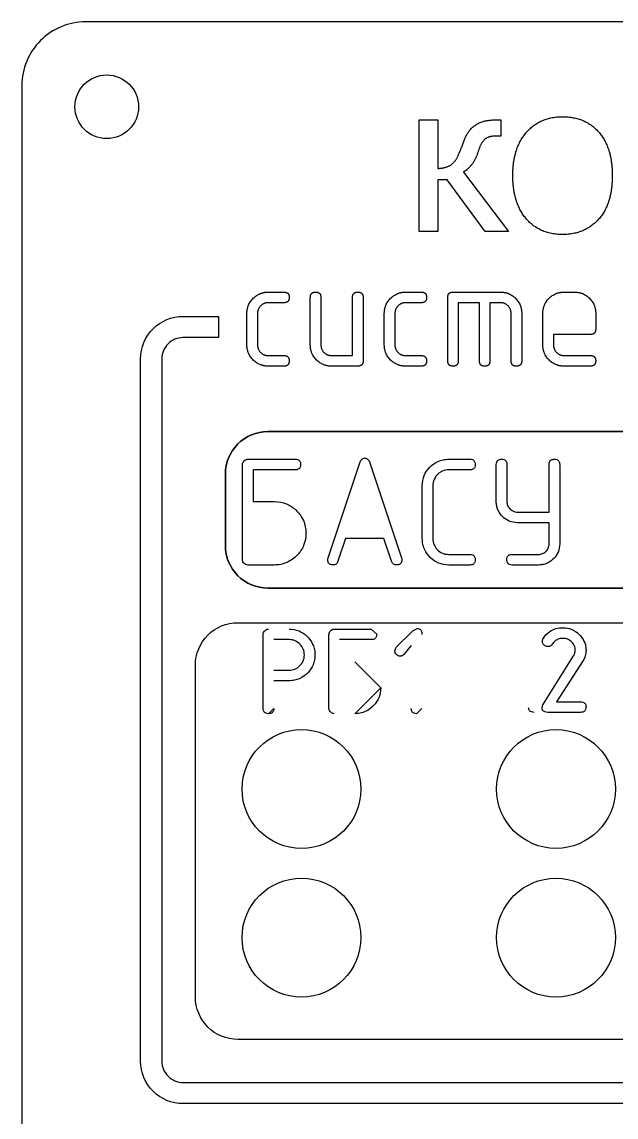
# Model space of a CAD drawing. Header units: millimetres. Extents: x -35 to 35, y -112 to 112.
# Drawn here: x -35 to -7, y 59.9 to 111.5 of the extents above; entities that cross this region are included whole.
import ezdxf

# ---------------------------------------------------------------- set-up
doc = ezdxf.new("R2010")
doc.units = ezdxf.units.MM

msp = doc.modelspace()

# ---------------------------------------------------------------- linework, layer by layer
for p, q in [((-23.389, 98.768), (-22.644, 98.768)), ((-16.911, 98.768), (-16.166, 98.768)), ((-14.671, 98.768), (-12.427, 98.768)), ((-9.438, 98.768), (-8.938, 98.768)), ((-22.644, 98.268), (-23.389, 98.268)), ((-21.399, 96.274), (-21.399, 98.518)), ((-20.899, 98.518), (-20.899, 96.278)), ((-18.909, 98.518), (-18.909, 95.529)), ((-16.166, 98.268), (-16.911, 98.268)), ((-14.921, 95.529), (-14.921, 98.518)), ((-24.388, 96.274), (-24.388, 97.773)), ((-23.888, 97.769), (-23.888, 96.278)), ((-17.91, 96.274), (-17.91, 97.773)), ((-17.41, 97.769), (-17.41, 96.278)), ((-11.932, 95.529), (-11.932, 97.769)), ((-11.432, 97.773), (-11.432, 95.529)), ((-10.433, 96.274), (-10.433, 97.773)), ((-7.943, 97.773), (-7.943, 97.024)), ((-23.389, 95.779), (-22.644, 95.779)), ((-16.911, 95.779), (-16.166, 95.779)), ((-9.434, 95.779), (-8.193, 95.779)), ((-22.644, 95.279), (-23.389, 95.279)), ((-19.159, 95.279), (-20.404, 95.279)), ((-16.166, 95.279), (-16.911, 95.279)), ((-8.193, 95.279), (-9.438, 95.279)), ((-24.345, 90.894), (-22.105, 90.894)), ((-14.87, 90.894), (-13.875, 90.894)), ((-24.595, 86.16), (-24.595, 90.644)), ((-20.561, 86.243), (-19.062, 90.731)), ((-18.596, 90.731), (-17.097, 86.243)), ((-13.875, 90.394), (-14.87, 90.394)), ((-12.63, 88.899), (-12.63, 90.644)), ((-12.13, 90.644), (-12.13, 88.904)), ((-9.641, 90.644), (-9.641, 86.905)), ((-16.119, 87.155), (-16.119, 89.649)), ((-15.619, 89.649), (-15.619, 87.155)), ((-14.87, 86.41), (-13.875, 86.41)), ((-11.881, 86.41), (-10.636, 86.41)), ((-23.1, 85.91), (-24.345, 85.91)), ((-13.875, 85.91), (-14.87, 85.91)), ((-10.636, 85.91), (-11.881, 85.91)), ((-23.622, 79.156), (-23.622, 82.641)), ((-20.519, 79.156), (-20.519, 82.641)), ((-20.268, 82.892), (-18.523, 82.892)), ((-18.523, 82.892), (-18.268, 82.644)), ((-17.344, 82.04), (-16.569, 82.816)), ((-16.569, 82.816), (-16.357, 82.918)), ((-22.4, 82.393), (-23.12, 82.393)), ((-18.523, 82.393), (-20.018, 82.393)), ((-16.641, 82.119), (-16.991, 81.69)), ((-17.417, 81.872), (-17.344, 82.04)), ((-10.402, 79.37), (-8.983, 81.631)), ((-19.301, 81.341), (-18.077, 80.123)), ((-23.12, 80.954), (-22.4, 80.954)), ((-22.404, 80.456), (-23.12, 80.456)), ((-18.077, 80.123), (-19.298, 78.905)), ((-23.12, 79.156), (-23.371, 78.905)), ((-16.14, 79.156), (-16.39, 78.905)), ((-8.653, 78.967), (-10.204, 78.967))]:
    msp.add_line(p, q)
for points in [[(32, -111.5, 0.414214), (35, -108.5), (35, 108.5, 0.414214), (32, 111.5), (-32, 111.5, 0.414214), (-35, 108.5), (-35, -108.5, 0.414214), (-32, -111.5)], [(-29.403, 95.625, -0.414214), (-27.403, 97.625), (-25.734, 97.625), (-25.734, 96.625), (-27.403, 96.625, 0.414214), (-28.403, 95.625), (-28.403, 62.53, 0.414214), (-27.403, 61.53), (29.258, 61.53, 0.414214), (30.258, 62.53), (30.258, 95.625, 0.414214), (29.258, 96.625), (1.486, 96.625), (1.486, 97.625), (29.258, 97.625, -0.414214), (31.258, 95.625), (31.258, 62.53, -0.414214), (29.258, 60.53), (-27.403, 60.53, -0.414214), (-29.403, 62.53)], [(-23.403, 84.821, -0.414214), (-25.403, 86.821), (-25.403, 90.198, -0.414214), (-23.403, 92.198), (25.258, 92.198, -0.414214), (27.258, 90.198), (27.258, 86.821, -0.414214), (25.258, 84.821)], [(-23.403, 84.821), (25.258, 84.821, 0.414214), (27.258, 86.821), (27.258, 90.198, 0.414214), (25.258, 92.198), (-23.403, 92.198, 0.414214), (-25.403, 90.198), (-25.403, 86.821, 0.414214)], [(-24.816, 63.554, -0.414214), (-26.816, 65.554), (-26.816, 81.193, -0.414214), (-24.816, 83.193), (25.258, 83.193, -0.414214), (27.258, 81.193), (27.258, 65.554, -0.414214), (25.258, 63.554)], [(-24.816, 63.554, -0.414214), (-26.816, 65.554), (-26.816, 81.193, -0.414214), (-24.816, 83.193), (25.258, 83.193, -0.414214), (27.258, 81.193), (27.258, 65.554, -0.414214), (25.258, 63.554)]]:
    msp.add_lwpolyline(points, format="xyb", close=True)
for points in [[(-14.183, 104.423), (-12.05, 101.632), (-13.15, 101.632), (-14.949, 104.054), (-15.385, 104.054), (-15.385, 101.632), (-16.27, 101.632), (-16.27, 106.884), (-15.385, 106.884), (-15.385, 104.598)], [(-12.651, 106.884), (-12.413, 106.884), (-12.413, 106.124), (-12.617, 106.124)], [(-20.404, 95.779), (-19.409, 95.779), (-19.409, 98.518)], [(-13.426, 95.529), (-13.426, 98.268), (-14.421, 98.268), (-14.421, 95.529)], [(-12.427, 98.268), (-12.927, 98.268), (-12.927, 95.529)], [(-8.193, 96.774), (-9.933, 96.774), (-9.933, 96.278)], [(-22.105, 90.394), (-24.095, 90.394), (-24.095, 88.899), (-23.1, 88.899)], [(-11.631, 88.404), (-10.14, 88.404), (-10.14, 90.644)], [(-10.14, 86.909), (-10.14, 87.904), (-11.635, 87.904)], [(-17.567, 86.085), (-17.926, 87.163), (-19.737, 87.163), (-20.095, 86.085)], [(-8.541, 81.41), (-9.795, 79.466), (-8.653, 79.466)]]:
    msp.add_lwpolyline(points)
for centre, radius in [((-31, 107.5), 1.5), ((-21.816, 75.355), 2.8), ((-9.816, 75.355), 2.8), ((-21.816, 68.355), 2.8), ((-9.816, 68.355), 2.8)]:
    msp.add_circle(centre, radius)
for points in [[(-14.177, 105.829), (-13.973, 106.408), (-13.241, 106.884), (-12.651, 106.884)], [(-11.851, 104.258), (-11.851, 105.574), (-10.558, 107.032), (-9.503, 107.032)], [(-9.503, 107.032), (-8.436, 107.032), (-7.16, 105.58), (-7.16, 104.258)], [(-14.393, 105.279), (-14.342, 105.398), (-14.217, 105.71), (-14.177, 105.829)], [(-12.617, 106.124), (-12.986, 106.124), (-13.355, 105.818), (-13.479, 105.41)], [(-15.385, 104.598), (-15.045, 104.604), (-14.563, 104.882), (-14.393, 105.279)], [(-13.479, 105.41), (-13.61, 105.001), (-13.967, 104.547), (-14.183, 104.423)], [(-9.503, 101.484), (-10.598, 101.484), (-11.851, 102.976), (-11.851, 104.258)], [(-7.16, 104.258), (-7.16, 102.931), (-8.436, 101.484), (-9.503, 101.484)], [(-24.388, 97.773), (-24.388, 98.185), (-23.797, 98.768), (-23.389, 98.768)], [(-22.644, 98.768), (-22.394, 98.768), (-22.394, 98.518)], [(-21.399, 98.518), (-21.399, 98.768), (-21.149, 98.768)], [(-21.149, 98.768), (-20.899, 98.768), (-20.899, 98.518)], [(-19.409, 98.518), (-19.409, 98.768), (-19.159, 98.768)], [(-19.159, 98.768), (-18.909, 98.768), (-18.909, 98.518)], [(-17.91, 97.773), (-17.91, 98.185), (-17.319, 98.768), (-16.911, 98.768)], [(-16.166, 98.768), (-15.916, 98.768), (-15.916, 98.518)], [(-14.921, 98.518), (-14.921, 98.768), (-14.671, 98.768)], [(-12.427, 98.768), (-12.015, 98.768), (-11.432, 98.185), (-11.432, 97.773)], [(-10.433, 97.773), (-10.433, 98.185), (-9.85, 98.768), (-9.438, 98.768)], [(-8.938, 98.768), (-8.526, 98.768), (-7.943, 98.185), (-7.943, 97.773)], [(-23.389, 98.268), (-23.593, 98.268), (-23.888, 97.973), (-23.888, 97.769)], [(-22.394, 98.518), (-22.394, 98.268), (-22.644, 98.268)], [(-16.911, 98.268), (-17.115, 98.268), (-17.41, 97.973), (-17.41, 97.769)], [(-15.916, 98.518), (-15.916, 98.268), (-16.166, 98.268)], [(-11.932, 97.769), (-11.932, 97.973), (-12.223, 98.268), (-12.427, 98.268)], [(-7.943, 97.024), (-7.943, 96.774), (-8.193, 96.774)], [(-23.389, 95.279), (-23.797, 95.279), (-24.388, 95.862), (-24.388, 96.274)], [(-23.888, 96.278), (-23.888, 96.074), (-23.593, 95.779), (-23.389, 95.779)], [(-20.404, 95.279), (-20.812, 95.279), (-21.399, 95.862), (-21.399, 96.274)], [(-20.899, 96.278), (-20.899, 96.074), (-20.608, 95.779), (-20.404, 95.779)], [(-16.911, 95.279), (-17.319, 95.279), (-17.91, 95.862), (-17.91, 96.274)], [(-17.41, 96.278), (-17.41, 96.074), (-17.115, 95.779), (-16.911, 95.779)], [(-9.438, 95.279), (-9.85, 95.279), (-10.433, 95.862), (-10.433, 96.274)], [(-9.933, 96.278), (-9.933, 96.074), (-9.638, 95.779), (-9.434, 95.779)], [(-22.644, 95.779), (-22.394, 95.779), (-22.394, 95.529)], [(-22.394, 95.529), (-22.394, 95.279), (-22.644, 95.279)], [(-18.909, 95.529), (-18.909, 95.279), (-19.159, 95.279)], [(-16.166, 95.779), (-15.916, 95.779), (-15.916, 95.529)], [(-15.916, 95.529), (-15.916, 95.279), (-16.166, 95.279)], [(-14.671, 95.279), (-14.921, 95.279), (-14.921, 95.529)], [(-14.421, 95.529), (-14.421, 95.279), (-14.671, 95.279)], [(-13.176, 95.279), (-13.426, 95.279), (-13.426, 95.529)], [(-12.927, 95.529), (-12.927, 95.279), (-13.176, 95.279)], [(-11.682, 95.279), (-11.932, 95.279), (-11.932, 95.529)], [(-11.432, 95.529), (-11.432, 95.279), (-11.682, 95.279)], [(-8.193, 95.779), (-7.943, 95.779), (-7.943, 95.529)], [(-7.943, 95.529), (-7.943, 95.279), (-8.193, 95.279)]]:
    msp.add_open_spline(points, degree=2)
for points, knots in [([(-24.595, 90.644), (-24.595, 90.675), (-24.589, 90.706), (-24.565, 90.764), (-24.548, 90.79), (-24.506, 90.833), (-24.479, 90.857), (-24.427, 90.88), (-24.412, 90.885), (-24.379, 90.892), (-24.362, 90.894), (-24.345, 90.894)], [0, 0, 0, 0, 0.00951939, 0.00951939, 0.0188712, 0.0188712, 0.02744697, 0.02744697, 0.03100535, 0.03100535, 0.03464809, 0.03464809, 0.03464809, 0.03464809]), ([(-22.105, 90.894), (-22.066, 90.894), (-22.025, 90.889), (-21.964, 90.866), (-21.942, 90.853), (-21.905, 90.819), (-21.892, 90.8), (-21.872, 90.76), (-21.866, 90.739), (-21.857, 90.694), (-21.856, 90.668), (-21.856, 90.644)], [0, 0, 0, 0, 0.01181083, 0.01181083, 0.01959195, 0.01959195, 0.02667287, 0.02667287, 0.03309682, 0.03309682, 0.04050396, 0.04050396, 0.04050396, 0.04050396]), ([(-19.062, 90.731), (-19.046, 90.778), (-19.025, 90.826), (-18.975, 90.887), (-18.953, 90.906), (-18.912, 90.928), (-18.897, 90.934), (-18.864, 90.942), (-18.846, 90.944), (-18.829, 90.944)], [0, 0, 0, 0, 0.0147874, 0.0147874, 0.02355401, 0.02355401, 0.02857093, 0.02857093, 0.03379193, 0.03379193, 0.03379193, 0.03379193]), ([(-18.829, 90.944), (-18.8, 90.944), (-18.772, 90.939), (-18.722, 90.918), (-18.701, 90.904), (-18.663, 90.867), (-18.647, 90.844), (-18.618, 90.792), (-18.605, 90.762), (-18.596, 90.731)], [0, 0, 0, 0, 0.00860093, 0.00860093, 0.01636555, 0.01636555, 0.02453363, 0.02453363, 0.03417143, 0.03417143, 0.03417143, 0.03417143]), ([(-16.119, 89.649), (-16.119, 89.814), (-16.09, 89.974), (-15.967, 90.269), (-15.881, 90.396), (-15.651, 90.636), (-15.517, 90.73), (-15.294, 90.827), (-15.214, 90.852), (-15.045, 90.886), (-14.958, 90.894), (-14.87, 90.894)], [0, 0, 0, 0, 0.049448, 0.049448, 0.0960056, 0.0960056, 0.1492106, 0.1492106, 0.1772639, 0.1772639, 0.2064933, 0.2064933, 0.2064933, 0.2064933]), ([(-13.875, 90.894), (-13.835, 90.894), (-13.794, 90.889), (-13.733, 90.866), (-13.711, 90.853), (-13.675, 90.819), (-13.661, 90.8), (-13.642, 90.76), (-13.636, 90.739), (-13.627, 90.694), (-13.625, 90.668), (-13.625, 90.644)], [0, 0, 0, 0, 0.01181083, 0.01181083, 0.01959195, 0.01959195, 0.02667287, 0.02667287, 0.03309682, 0.03309682, 0.04050396, 0.04050396, 0.04050396, 0.04050396]), ([(-12.63, 90.644), (-12.63, 90.683), (-12.625, 90.724), (-12.602, 90.785), (-12.59, 90.808), (-12.556, 90.844), (-12.537, 90.857), (-12.496, 90.877), (-12.475, 90.883), (-12.43, 90.892), (-12.405, 90.894), (-12.38, 90.894)], [0, 0, 0, 0, 0.01181083, 0.01181083, 0.01959195, 0.01959195, 0.02667287, 0.02667287, 0.03309682, 0.03309682, 0.04050396, 0.04050396, 0.04050396, 0.04050396]), ([(-12.38, 90.894), (-12.341, 90.894), (-12.3, 90.889), (-12.239, 90.866), (-12.216, 90.853), (-12.18, 90.819), (-12.167, 90.8), (-12.147, 90.76), (-12.141, 90.739), (-12.132, 90.694), (-12.13, 90.668), (-12.13, 90.644)], [0, 0, 0, 0, 0.01181083, 0.01181083, 0.01959195, 0.01959195, 0.02667287, 0.02667287, 0.03309682, 0.03309682, 0.04050396, 0.04050396, 0.04050396, 0.04050396]), ([(-10.14, 90.644), (-10.14, 90.683), (-10.136, 90.724), (-10.113, 90.785), (-10.1, 90.808), (-10.066, 90.844), (-10.047, 90.857), (-10.006, 90.877), (-9.986, 90.883), (-9.94, 90.892), (-9.915, 90.894), (-9.891, 90.894)], [0, 0, 0, 0, 0.01181083, 0.01181083, 0.01959195, 0.01959195, 0.02667287, 0.02667287, 0.03309682, 0.03309682, 0.04050396, 0.04050396, 0.04050396, 0.04050396]), ([(-9.891, 90.894), (-9.851, 90.894), (-9.81, 90.889), (-9.749, 90.866), (-9.727, 90.853), (-9.69, 90.819), (-9.677, 90.8), (-9.658, 90.76), (-9.651, 90.739), (-9.643, 90.694), (-9.641, 90.668), (-9.641, 90.644)], [0, 0, 0, 0, 0.01181083, 0.01181083, 0.01959195, 0.01959195, 0.02667287, 0.02667287, 0.03309682, 0.03309682, 0.04050396, 0.04050396, 0.04050396, 0.04050396]), ([(-21.856, 90.644), (-21.856, 90.604), (-21.86, 90.563), (-21.883, 90.502), (-21.896, 90.48), (-21.93, 90.444), (-21.949, 90.43), (-21.99, 90.411), (-22.01, 90.405), (-22.056, 90.396), (-22.081, 90.394), (-22.105, 90.394)], [0, 0, 0, 0, 0.01181083, 0.01181083, 0.01959195, 0.01959195, 0.02667287, 0.02667287, 0.03309682, 0.03309682, 0.04050396, 0.04050396, 0.04050396, 0.04050396]), ([(-14.87, 90.394), (-14.97, 90.394), (-15.068, 90.377), (-15.246, 90.303), (-15.322, 90.251), (-15.439, 90.138), (-15.51, 90.059), (-15.58, 89.899), (-15.595, 89.852), (-15.614, 89.752), (-15.619, 89.701), (-15.619, 89.649)], [0, 0, 0, 0, 0.03012382, 0.03012382, 0.05799774, 0.05799774, 0.07889296, 0.07889296, 0.08724954, 0.08724954, 0.09593037, 0.09593037, 0.09593037, 0.09593037]), ([(-13.625, 90.644), (-13.625, 90.604), (-13.63, 90.563), (-13.652, 90.502), (-13.665, 90.48), (-13.699, 90.444), (-13.718, 90.43), (-13.759, 90.411), (-13.78, 90.405), (-13.825, 90.396), (-13.85, 90.394), (-13.875, 90.394)], [0, 0, 0, 0, 0.01181083, 0.01181083, 0.01959195, 0.01959195, 0.02667287, 0.02667287, 0.03309682, 0.03309682, 0.04050396, 0.04050396, 0.04050396, 0.04050396]), ([(-23.1, 88.899), (-22.902, 88.899), (-22.709, 88.866), (-22.355, 88.718), (-22.204, 88.615), (-21.971, 88.391), (-21.826, 88.231), (-21.685, 87.908), (-21.655, 87.813), (-21.615, 87.612), (-21.606, 87.509), (-21.606, 87.405)], [0, 0, 0, 0, 0.0595734, 0.0595734, 0.1150817, 0.1150817, 0.1564561, 0.1564561, 0.1728606, 0.1728606, 0.1898866, 0.1898866, 0.1898866, 0.1898866]), ([(-11.635, 87.904), (-11.767, 87.904), (-11.896, 87.927), (-12.132, 88.025), (-12.233, 88.094), (-12.391, 88.246), (-12.485, 88.351), (-12.578, 88.564), (-12.597, 88.628), (-12.624, 88.761), (-12.63, 88.83), (-12.63, 88.899)], [0, 0, 0, 0, 0.039703, 0.039703, 0.0767594, 0.0767594, 0.1053708, 0.1053708, 0.1169254, 0.1169254, 0.1289387, 0.1289387, 0.1289387, 0.1289387]), ([(-12.13, 88.904), (-12.13, 88.838), (-12.119, 88.775), (-12.07, 88.657), (-12.035, 88.607), (-11.959, 88.527), (-11.905, 88.478), (-11.796, 88.43), (-11.765, 88.42), (-11.699, 88.407), (-11.665, 88.404), (-11.631, 88.404)], [0, 0, 0, 0, 0.01957016, 0.01957016, 0.03822425, 0.03822425, 0.05257039, 0.05257039, 0.05813368, 0.05813368, 0.06388175, 0.06388175, 0.06388175, 0.06388175]), ([(-21.606, 87.405), (-21.606, 87.207), (-21.64, 87.015), (-21.787, 86.661), (-21.891, 86.51), (-22.141, 86.249), (-22.303, 86.117), (-22.604, 85.988), (-22.698, 85.959), (-22.896, 85.919), (-22.998, 85.91), (-23.1, 85.91)], [0, 0, 0, 0, 0.0592765, 0.0592765, 0.1149904, 0.1149904, 0.1676838, 0.1676838, 0.190528, 0.190528, 0.2142308, 0.2142308, 0.2142308, 0.2142308]), ([(-14.87, 85.91), (-15.037, 85.91), (-15.2, 85.938), (-15.498, 86.062), (-15.624, 86.148), (-15.838, 86.355), (-15.946, 86.487), (-16.053, 86.735), (-16.078, 86.814), (-16.111, 86.982), (-16.119, 87.068), (-16.119, 87.155)], [0, 0, 0, 0, 0.0502064, 0.0502064, 0.0966629, 0.0966629, 0.1395814, 0.1395814, 0.1588271, 0.1588271, 0.1788472, 0.1788472, 0.1788472, 0.1788472]), ([(-15.619, 87.155), (-15.619, 87.056), (-15.602, 86.96), (-15.529, 86.783), (-15.477, 86.708), (-15.352, 86.577), (-15.272, 86.514), (-15.125, 86.45), (-15.077, 86.435), (-14.975, 86.414), (-14.923, 86.41), (-14.87, 86.41)], [0, 0, 0, 0, 0.0296612, 0.0296612, 0.0574256, 0.0574256, 0.0840746, 0.0840746, 0.0963401, 0.0963401, 0.1091256, 0.1091256, 0.1091256, 0.1091256]), ([(-10.636, 86.41), (-10.571, 86.41), (-10.508, 86.421), (-10.392, 86.469), (-10.342, 86.503), (-10.258, 86.584), (-10.212, 86.638), (-10.167, 86.742), (-10.157, 86.773), (-10.144, 86.84), (-10.14, 86.875), (-10.14, 86.909)], [0, 0, 0, 0, 0.01940729, 0.01940729, 0.03774401, 0.03774401, 0.05420214, 0.05420214, 0.06113607, 0.06113607, 0.06830726, 0.06830726, 0.06830726, 0.06830726]), ([(-9.641, 86.905), (-9.641, 86.773), (-9.663, 86.644), (-9.762, 86.408), (-9.83, 86.307), (-9.982, 86.149), (-10.088, 86.055), (-10.3, 85.963), (-10.364, 85.943), (-10.497, 85.916), (-10.566, 85.91), (-10.636, 85.91)], [0, 0, 0, 0, 0.039703, 0.039703, 0.0767594, 0.0767594, 0.1053708, 0.1053708, 0.1169254, 0.1169254, 0.1289387, 0.1289387, 0.1289387, 0.1289387]), ([(-20.577, 86.152), (-20.577, 86.167), (-20.576, 86.182), (-20.57, 86.213), (-20.566, 86.228), (-20.561, 86.243)], [0, 0, 0, 0, 0.004616676, 0.004616676, 0.009377312, 0.009377312, 0.009377312, 0.009377312]), ([(-17.097, 86.243), (-17.093, 86.228), (-17.09, 86.213), (-17.086, 86.182), (-17.085, 86.167), (-17.085, 86.152)], [0, 0, 0, 0, 0.004683291, 0.004683291, 0.009283869, 0.009283869, 0.009283869, 0.009283869]), ([(-13.875, 86.41), (-13.835, 86.41), (-13.794, 86.405), (-13.733, 86.382), (-13.711, 86.369), (-13.675, 86.336), (-13.661, 86.317), (-13.642, 86.276), (-13.636, 86.255), (-13.627, 86.21), (-13.625, 86.185), (-13.625, 86.16)], [0, 0, 0, 0, 0.01181083, 0.01181083, 0.01959195, 0.01959195, 0.02667287, 0.02667287, 0.03309682, 0.03309682, 0.04050396, 0.04050396, 0.04050396, 0.04050396]), ([(-12.13, 86.16), (-12.13, 86.199), (-12.126, 86.24), (-12.103, 86.302), (-12.09, 86.324), (-12.056, 86.36), (-12.037, 86.374), (-11.996, 86.393), (-11.976, 86.399), (-11.93, 86.408), (-11.905, 86.41), (-11.881, 86.41)], [0, 0, 0, 0, 0.01181083, 0.01181083, 0.01959195, 0.01959195, 0.02667287, 0.02667287, 0.03309682, 0.03309682, 0.04050396, 0.04050396, 0.04050396, 0.04050396]), ([(-24.345, 85.91), (-24.377, 85.91), (-24.408, 85.916), (-24.466, 85.94), (-24.491, 85.958), (-24.535, 85.999), (-24.558, 86.026), (-24.581, 86.078), (-24.587, 86.093), (-24.593, 86.126), (-24.595, 86.143), (-24.595, 86.16)], [0, 0, 0, 0, 0.00951939, 0.00951939, 0.0188712, 0.0188712, 0.02744697, 0.02744697, 0.03100535, 0.03100535, 0.03464809, 0.03464809, 0.03464809, 0.03464809]), ([(-20.319, 85.914), (-20.361, 85.914), (-20.405, 85.919), (-20.47, 85.942), (-20.493, 85.955), (-20.53, 85.989), (-20.543, 86.007), (-20.562, 86.046), (-20.568, 86.065), (-20.576, 86.106), (-20.577, 86.129), (-20.577, 86.152)], [0, 0, 0, 0, 0.01254288, 0.01254288, 0.02049988, 0.02049988, 0.02748362, 0.02748362, 0.03339535, 0.03339535, 0.0401262, 0.0401262, 0.0401262, 0.0401262]), ([(-20.095, 86.085), (-20.105, 86.051), (-20.121, 86.018), (-20.16, 85.97), (-20.18, 85.953), (-20.22, 85.932), (-20.238, 85.925), (-20.277, 85.916), (-20.298, 85.914), (-20.319, 85.914)], [0, 0, 0, 0, 0.01069823, 0.01069823, 0.01865615, 0.01865615, 0.02439251, 0.02439251, 0.03067567, 0.03067567, 0.03067567, 0.03067567]), ([(-17.343, 85.914), (-17.376, 85.914), (-17.408, 85.919), (-17.463, 85.941), (-17.485, 85.955), (-17.518, 85.988), (-17.53, 86.005), (-17.552, 86.042), (-17.561, 86.063), (-17.567, 86.085)], [0, 0, 0, 0, 0.00986887, 0.00986887, 0.01774005, 0.01774005, 0.02386885, 0.02386885, 0.03070802, 0.03070802, 0.03070802, 0.03070802]), ([(-17.085, 86.152), (-17.085, 86.115), (-17.089, 86.078), (-17.111, 86.021), (-17.124, 86), (-17.157, 85.965), (-17.176, 85.952), (-17.218, 85.932), (-17.24, 85.925), (-17.289, 85.916), (-17.316, 85.914), (-17.343, 85.914)], [0, 0, 0, 0, 0.01086379, 0.01086379, 0.01831725, 0.01831725, 0.02534598, 0.02534598, 0.03220127, 0.03220127, 0.04021424, 0.04021424, 0.04021424, 0.04021424]), ([(-13.625, 86.16), (-13.625, 86.121), (-13.63, 86.08), (-13.652, 86.018), (-13.665, 85.996), (-13.699, 85.96), (-13.718, 85.946), (-13.759, 85.927), (-13.78, 85.921), (-13.825, 85.912), (-13.85, 85.91), (-13.875, 85.91)], [0, 0, 0, 0, 0.01181083, 0.01181083, 0.01959195, 0.01959195, 0.02667287, 0.02667287, 0.03309682, 0.03309682, 0.04050396, 0.04050396, 0.04050396, 0.04050396]), ([(-11.881, 85.91), (-11.92, 85.91), (-11.961, 85.915), (-12.022, 85.938), (-12.044, 85.951), (-12.081, 85.984), (-12.094, 86.003), (-12.114, 86.044), (-12.12, 86.065), (-12.129, 86.11), (-12.13, 86.135), (-12.13, 86.16)], [0, 0, 0, 0, 0.01181083, 0.01181083, 0.01959195, 0.01959195, 0.02667287, 0.02667287, 0.03309682, 0.03309682, 0.04050396, 0.04050396, 0.04050396, 0.04050396]), ([(-23.622, 82.641), (-23.622, 82.674), (-23.616, 82.705), (-23.591, 82.764), (-23.574, 82.79), (-23.536, 82.83), (-23.508, 82.855), (-23.454, 82.878), (-23.438, 82.883), (-23.405, 82.89), (-23.388, 82.892), (-23.371, 82.892)], [0, 0, 0, 0, 0.00981174, 0.00981174, 0.01917896, 0.01917896, 0.02638399, 0.02638399, 0.02917657, 0.02917657, 0.03206051, 0.03206051, 0.03206051, 0.03206051]), ([(-22.4, 82.892), (-22.238, 82.892), (-22.081, 82.864), (-21.791, 82.744), (-21.668, 82.659), (-21.474, 82.473), (-21.356, 82.342), (-21.242, 82.078), (-21.219, 82.001), (-21.187, 81.84), (-21.179, 81.757), (-21.179, 81.674)], [0, 0, 0, 0, 0.0486193, 0.0486193, 0.0941124, 0.0941124, 0.1290342, 0.1290342, 0.1426587, 0.1426587, 0.1567904, 0.1567904, 0.1567904, 0.1567904]), ([(-22.4, 82.892), (-22.238, 82.892), (-22.081, 82.864), (-21.791, 82.744), (-21.668, 82.659), (-21.474, 82.473), (-21.356, 82.342), (-21.242, 82.078), (-21.219, 82.001), (-21.187, 81.84), (-21.179, 81.757), (-21.179, 81.674)], [0, 0, 0, 0, 0.0486193, 0.0486193, 0.0941124, 0.0941124, 0.1290342, 0.1290342, 0.1426587, 0.1426587, 0.1567904, 0.1567904, 0.1567904, 0.1567904]), ([(-20.519, 82.641), (-20.519, 82.674), (-20.514, 82.705), (-20.489, 82.764), (-20.471, 82.79), (-20.433, 82.83), (-20.406, 82.855), (-20.351, 82.878), (-20.336, 82.883), (-20.303, 82.89), (-20.286, 82.892), (-20.268, 82.892)], [0, 0, 0, 0, 0.00981174, 0.00981174, 0.01917896, 0.01917896, 0.02638399, 0.02638399, 0.02917657, 0.02917657, 0.03206051, 0.03206051, 0.03206051, 0.03206051]), ([(-20.519, 82.641), (-20.519, 82.674), (-20.514, 82.705), (-20.489, 82.764), (-20.471, 82.79), (-20.433, 82.83), (-20.406, 82.855), (-20.351, 82.878), (-20.336, 82.883), (-20.303, 82.89), (-20.286, 82.892), (-20.268, 82.892)], [0, 0, 0, 0, 0.00981174, 0.00981174, 0.01917896, 0.01917896, 0.02638399, 0.02638399, 0.02917657, 0.02917657, 0.03206051, 0.03206051, 0.03206051, 0.03206051]), ([(-18.268, 82.644), (-18.268, 82.605), (-18.273, 82.564), (-18.296, 82.503), (-18.309, 82.48), (-18.343, 82.444), (-18.362, 82.43), (-18.404, 82.41), (-18.425, 82.404), (-18.471, 82.395), (-18.497, 82.393), (-18.523, 82.393)], [0, 0, 0, 0, 0.011804, 0.011804, 0.01962864, 0.01962864, 0.02678901, 0.02678901, 0.03335718, 0.03335718, 0.04094618, 0.04094618, 0.04094618, 0.04094618]), ([(-16.357, 82.918), (-16.327, 82.918), (-16.295, 82.914), (-16.245, 82.894), (-16.226, 82.882), (-16.193, 82.85), (-16.18, 82.831), (-16.159, 82.786), (-16.152, 82.761), (-16.142, 82.704), (-16.14, 82.672), (-16.14, 82.641)], [0, 0, 0, 0, 0.00927778, 0.00927778, 0.01616899, 0.01616899, 0.02310042, 0.02310042, 0.03090523, 0.03090523, 0.04029142, 0.04029142, 0.04029142, 0.04029142]), ([(-10.409, 82.459), (-10.327, 82.585), (-10.226, 82.695), (-10.015, 82.84), (-9.921, 82.884), (-9.713, 82.944), (-9.603, 82.957), (-9.492, 82.957)], [0, 0, 0, 0, 0.0450921, 0.0450921, 0.0766203, 0.0766203, 0.1099887, 0.1099887, 0.1099887, 0.1099887]), ([(-9.492, 82.957), (-9.348, 82.957), (-9.208, 82.933), (-8.95, 82.826), (-8.84, 82.75), (-8.662, 82.58), (-8.553, 82.457), (-8.454, 82.228), (-8.433, 82.163), (-8.406, 82.029), (-8.399, 81.96), (-8.399, 81.891)], [0, 0, 0, 0, 0.0432097, 0.0432097, 0.08369, 0.08369, 0.1171187, 0.1171187, 0.129579, 0.129579, 0.1422593, 0.1422593, 0.1422593, 0.1422593]), ([(-21.681, 81.674), (-21.681, 81.769), (-21.697, 81.862), (-21.768, 82.032), (-21.818, 82.105), (-21.938, 82.23), (-22.015, 82.293), (-22.159, 82.355), (-22.204, 82.37), (-22.301, 82.389), (-22.35, 82.393), (-22.4, 82.393)], [0, 0, 0, 0, 0.0285869, 0.0285869, 0.0553994, 0.0553994, 0.0805205, 0.0805205, 0.0916597, 0.0916597, 0.1032242, 0.1032242, 0.1032242, 0.1032242]), ([(-10.459, 82.314), (-10.459, 82.339), (-10.454, 82.363), (-10.437, 82.412), (-10.424, 82.436), (-10.409, 82.459)], [0, 0, 0, 0, 0.00745888, 0.00745888, 0.01564162, 0.01564162, 0.01564162, 0.01564162]), ([(-10.195, 82.066), (-10.231, 82.066), (-10.267, 82.073), (-10.34, 82.103), (-10.369, 82.127), (-10.409, 82.166), (-10.427, 82.191), (-10.446, 82.234), (-10.451, 82.249), (-10.457, 82.281), (-10.459, 82.297), (-10.459, 82.314)], [0, 0, 0, 0, 0.01097813, 0.01097813, 0.02391111, 0.02391111, 0.04069061, 0.04069061, 0.04920189, 0.04920189, 0.05808829, 0.05808829, 0.05808829, 0.05808829]), ([(-9.99, 82.178), (-10.01, 82.149), (-10.033, 82.124), (-10.082, 82.092), (-10.102, 82.082), (-10.147, 82.069), (-10.171, 82.066), (-10.195, 82.066)], [0, 0, 0, 0, 0.01051457, 0.01051457, 0.01737372, 0.01737372, 0.02453489, 0.02453489, 0.02453489, 0.02453489]), ([(-9.492, 82.452), (-9.572, 82.452), (-9.651, 82.44), (-9.779, 82.387), (-9.827, 82.357), (-9.918, 82.278), (-9.957, 82.23), (-9.99, 82.178)], [0, 0, 0, 0, 0.02408021, 0.02408021, 0.04147856, 0.04147856, 0.05998735, 0.05998735, 0.05998735, 0.05998735]), ([(-8.907, 81.898), (-8.907, 81.966), (-8.92, 82.032), (-8.973, 82.158), (-9.012, 82.215), (-9.132, 82.343), (-9.203, 82.382), (-9.285, 82.419), (-9.324, 82.432), (-9.406, 82.449), (-9.449, 82.452), (-9.492, 82.452)], [0, 0, 0, 0, 0.0204435, 0.0204435, 0.0410997, 0.0410997, 0.0733369, 0.0733369, 0.1002721, 0.1002721, 0.1284115, 0.1284115, 0.1284115, 0.1284115]), ([(-21.179, 81.674), (-21.179, 81.513), (-21.207, 81.357), (-21.327, 81.069), (-21.411, 80.945), (-21.616, 80.731), (-21.747, 80.626), (-21.989, 80.521), (-22.067, 80.497), (-22.232, 80.464), (-22.318, 80.456), (-22.404, 80.456)], [0, 0, 0, 0, 0.0482499, 0.0482499, 0.0936536, 0.0936536, 0.1372006, 0.1372006, 0.1570464, 0.1570464, 0.1776989, 0.1776989, 0.1776989, 0.1776989]), ([(-21.179, 81.674), (-21.179, 81.513), (-21.207, 81.357), (-21.327, 81.069), (-21.411, 80.945), (-21.616, 80.731), (-21.747, 80.626), (-21.989, 80.521), (-22.067, 80.497), (-22.232, 80.464), (-22.318, 80.456), (-22.404, 80.456)], [0, 0, 0, 0, 0.0482499, 0.0482499, 0.0936536, 0.0936536, 0.1372006, 0.1372006, 0.1570464, 0.1570464, 0.1776989, 0.1776989, 0.1776989, 0.1776989]), ([(-22.4, 80.954), (-22.305, 80.954), (-22.213, 80.971), (-22.042, 81.042), (-21.969, 81.091), (-21.844, 81.211), (-21.781, 81.289), (-21.719, 81.432), (-21.705, 81.478), (-21.685, 81.574), (-21.681, 81.624), (-21.681, 81.674)], [0, 0, 0, 0, 0.0285869, 0.0285869, 0.0553994, 0.0553994, 0.0805205, 0.0805205, 0.0916597, 0.0916597, 0.1032242, 0.1032242, 0.1032242, 0.1032242]), ([(-17.163, 81.618), (-17.195, 81.618), (-17.227, 81.624), (-17.286, 81.648), (-17.312, 81.666), (-17.356, 81.708), (-17.38, 81.736), (-17.403, 81.788), (-17.408, 81.804), (-17.415, 81.837), (-17.417, 81.855), (-17.417, 81.872)], [0, 0, 0, 0, 0.00976975, 0.00976975, 0.01927722, 0.01927722, 0.02808925, 0.02808925, 0.03179477, 0.03179477, 0.03559924, 0.03559924, 0.03559924, 0.03559924]), ([(-16.991, 81.69), (-17.014, 81.667), (-17.04, 81.649), (-17.085, 81.63), (-17.1, 81.625), (-17.131, 81.619), (-17.147, 81.618), (-17.163, 81.618)], [0, 0, 0, 0, 0.0097633, 0.0097633, 0.01444643, 0.01444643, 0.0192719, 0.0192719, 0.0192719, 0.0192719]), ([(-8.983, 81.631), (-8.959, 81.671), (-8.939, 81.714), (-8.914, 81.805), (-8.907, 81.851), (-8.907, 81.898)], [0, 0, 0, 0, 0.01426421, 0.01426421, 0.02830514, 0.02830514, 0.02830514, 0.02830514]), ([(-8.399, 81.891), (-8.399, 81.804), (-8.41, 81.717), (-8.458, 81.552), (-8.494, 81.478), (-8.541, 81.41)], [0, 0, 0, 0, 0.02633721, 0.02633721, 0.05134309, 0.05134309, 0.05134309, 0.05134309]), ([(-18.077, 80.123), (-18.077, 79.962), (-18.105, 79.806), (-18.225, 79.517), (-18.309, 79.394), (-18.513, 79.181), (-18.644, 79.075), (-18.887, 78.97), (-18.964, 78.945), (-19.128, 78.913), (-19.213, 78.905), (-19.298, 78.905)], [0, 0, 0, 0, 0.0482499, 0.0482499, 0.0936536, 0.0936536, 0.1367299, 0.1367299, 0.1560575, 0.1560575, 0.1761368, 0.1761368, 0.1761368, 0.1761368]), ([(-23.371, 78.905), (-23.41, 78.905), (-23.451, 78.91), (-23.513, 78.933), (-23.535, 78.945), (-23.572, 78.979), (-23.585, 78.998), (-23.605, 79.039), (-23.611, 79.06), (-23.62, 79.106), (-23.622, 79.131), (-23.622, 79.156)], [0, 0, 0, 0, 0.01185969, 0.01185969, 0.01967299, 0.01967299, 0.0267832, 0.0267832, 0.03323372, 0.03323372, 0.0406715, 0.0406715, 0.0406715, 0.0406715]), ([(-23.12, 79.156), (-23.12, 79.116), (-23.125, 79.075), (-23.147, 79.014), (-23.16, 78.991), (-23.194, 78.955), (-23.213, 78.941), (-23.254, 78.922), (-23.275, 78.915), (-23.321, 78.907), (-23.346, 78.905), (-23.371, 78.905)], [0, 0, 0, 0, 0.01185969, 0.01185969, 0.01967299, 0.01967299, 0.0267832, 0.0267832, 0.03323372, 0.03323372, 0.0406715, 0.0406715, 0.0406715, 0.0406715]), ([(-20.268, 78.905), (-20.301, 78.905), (-20.333, 78.911), (-20.392, 78.935), (-20.417, 78.953), (-20.457, 78.991), (-20.482, 79.018), (-20.506, 79.073), (-20.511, 79.088), (-20.518, 79.122), (-20.519, 79.139), (-20.519, 79.156)], [0, 0, 0, 0, 0.00981174, 0.00981174, 0.01917896, 0.01917896, 0.02638399, 0.02638399, 0.02917657, 0.02917657, 0.03206051, 0.03206051, 0.03206051, 0.03206051]), ([(-16.39, 78.905), (-16.43, 78.905), (-16.472, 78.91), (-16.533, 78.932), (-16.556, 78.945), (-16.592, 78.979), (-16.605, 78.998), (-16.625, 79.038), (-16.631, 79.059), (-16.64, 79.103), (-16.641, 79.128), (-16.641, 79.152)], [0, 0, 0, 0, 0.01191492, 0.01191492, 0.01971634, 0.01971634, 0.02677561, 0.02677561, 0.03310913, 0.03310913, 0.04039702, 0.04039702, 0.04039702, 0.04039702]), ([(-10.841, 78.967), (-10.885, 78.967), (-10.932, 78.972), (-10.999, 78.994), (-11.023, 79.007), (-11.06, 79.038), (-11.073, 79.056), (-11.091, 79.09), (-11.096, 79.106), (-11.103, 79.141), (-11.105, 79.16), (-11.105, 79.178)], [0, 0, 0, 0, 0.01326265, 0.01326265, 0.02124624, 0.02124624, 0.02784397, 0.02784397, 0.03285337, 0.03285337, 0.03844888, 0.03844888, 0.03844888, 0.03844888]), ([(-10.468, 79.178), (-10.468, 79.206), (-10.463, 79.234), (-10.442, 79.298), (-10.423, 79.336), (-10.402, 79.37)], [0, 0, 0, 0, 0.00821999, 0.00821999, 0.02020288, 0.02020288, 0.02020288, 0.02020288]), ([(-10.204, 78.967), (-10.249, 78.967), (-10.296, 78.972), (-10.363, 78.994), (-10.387, 79.007), (-10.424, 79.038), (-10.437, 79.056), (-10.455, 79.09), (-10.46, 79.106), (-10.467, 79.141), (-10.468, 79.16), (-10.468, 79.178)], [0, 0, 0, 0, 0.01326265, 0.01326265, 0.02124624, 0.02124624, 0.02784397, 0.02784397, 0.03285337, 0.03285337, 0.03844888, 0.03844888, 0.03844888, 0.03844888]), ([(-8.653, 79.466), (-8.613, 79.466), (-8.571, 79.461), (-8.508, 79.438), (-8.485, 79.425), (-8.449, 79.391), (-8.435, 79.372), (-8.416, 79.331), (-8.41, 79.311), (-8.401, 79.267), (-8.399, 79.242), (-8.399, 79.218)], [0, 0, 0, 0, 0.01212571, 0.01212571, 0.02001751, 0.02001751, 0.02711865, 0.02711865, 0.03342071, 0.03342071, 0.04065788, 0.04065788, 0.04065788, 0.04065788]), ([(-8.399, 79.218), (-8.399, 79.179), (-8.404, 79.138), (-8.427, 79.077), (-8.44, 79.054), (-8.474, 79.018), (-8.493, 79.004), (-8.535, 78.984), (-8.556, 78.978), (-8.602, 78.969), (-8.628, 78.967), (-8.653, 78.967)], [0, 0, 0, 0, 0.011804, 0.011804, 0.01962864, 0.01962864, 0.02678901, 0.02678901, 0.03335718, 0.03335718, 0.04094618, 0.04094618, 0.04094618, 0.04094618])]:
    msp.add_open_spline(points, degree=3, knots=knots)

doc.saveas('drawing.dxf')
